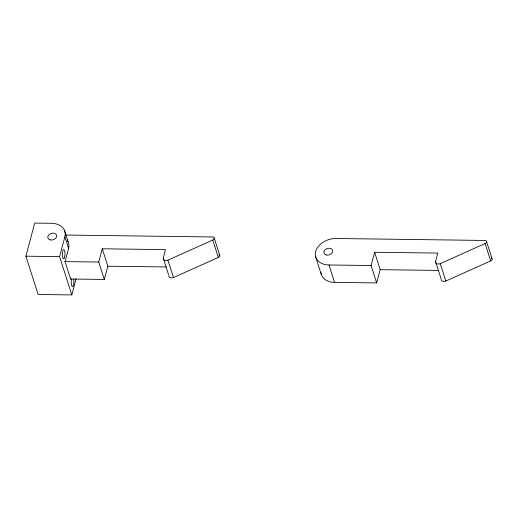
<?xml version="1.0" encoding="UTF-8"?>
<svg xmlns="http://www.w3.org/2000/svg" width="518" height="518" viewBox="0 0 518 518"><rect width="100%" height="100%" fill="white"/><g stroke="black" fill="none" stroke-linecap="round" stroke-linejoin="round"><path stroke-width="0.78" d="M168.551 274.708L163.235 258.061L165.462 249.598L102.286 248.795L98.763 262.037L104.325 279.442L70.15 279.001M441.129 278.949L435.567 261.545L437.801 253.082L374.618 252.272L371.095 265.514L376.657 282.919L334.544 282.381A17.606 12.717 -17.7 0 1 320.901 272.61M76.101 278.872L71.834 294.91L38.138 294.483L25.9 256.19L34.706 223.09L51.554 223.303A17.606 12.717 -17.7 0 1 64.879 236.758L68.59 248.362L65.067 261.603L70.629 279.008M71.834 294.91L59.596 256.624L64.879 236.758M104.325 279.442L107.848 266.2L102.286 248.795M376.657 282.919L380.186 269.677L374.618 252.272M163.235 258.061A3.516 2.538 -17.7 0 0 167.916 260.159L212.775 240.035A2.35 1.696 -17.7 0 0 213.338 236.979L65.307 235.036M168.797 275.466A3.516 2.538 -17.7 0 0 173.478 277.564L218.343 257.44A2.35 1.696 -17.7 0 0 218.9 254.383M435.567 261.545A3.516 2.538 -17.7 0 0 440.255 263.643L485.113 243.518A2.35 1.696 -17.7 0 0 485.677 240.462L336.027 238.494A17.606 12.717 -17.7 0 0 315.656 251.521A17.606 12.717 -17.7 0 0 328.975 264.976L334.544 282.381M441.122 279.629A3.516 2.538 -17.7 0 0 445.817 281.047L490.675 260.917A2.35 1.696 -17.7 0 0 491.951 258.476M25.9 256.19L59.596 256.624M64.588 261.596L98.763 262.037M328.975 264.976L371.095 265.514M107.848 266.2L166.226 266.945M380.186 269.677L438.565 270.422M486.538 241.492L492.1 258.896M485.113 243.518L490.675 260.917M440.255 263.643L445.817 281.047M315.585 256.604L321.154 274.009M214.199 238.008L219.761 255.413M212.775 240.035L218.343 257.44M167.916 260.159L173.478 277.564M64.387 230.109L68.091 241.712M491.239 257.867A2.35 1.696 -17.7 0 1 491.66 258.126M67.049 239.983A17.606 12.717 -17.7 0 1 68.59 248.362M73.685 279.448A4.578 1.327 -89.3 0 1 73.342 285.56A4.578 1.327 -89.3 0 1 71.555 285.159A4.578 1.327 -89.3 0 1 71.588 278.975M326.269 254.992A4.578 3.309 -17.7 0 0 332.757 250.848A4.578 3.309 -17.7 0 0 325.841 249.21A4.578 3.309 -17.7 0 0 326.269 254.992M64.614 257.168A4.578 1.327 -89.3 0 0 63.96 249.657A4.578 1.327 -89.3 0 0 62.374 255.62A4.578 1.327 -89.3 0 0 64.614 257.168M50.227 239.912A4.578 3.309 -17.7 0 0 56.715 235.761A4.578 3.309 -17.7 0 0 49.793 234.123A4.578 3.309 -17.7 0 0 50.227 239.912"/></g></svg>
